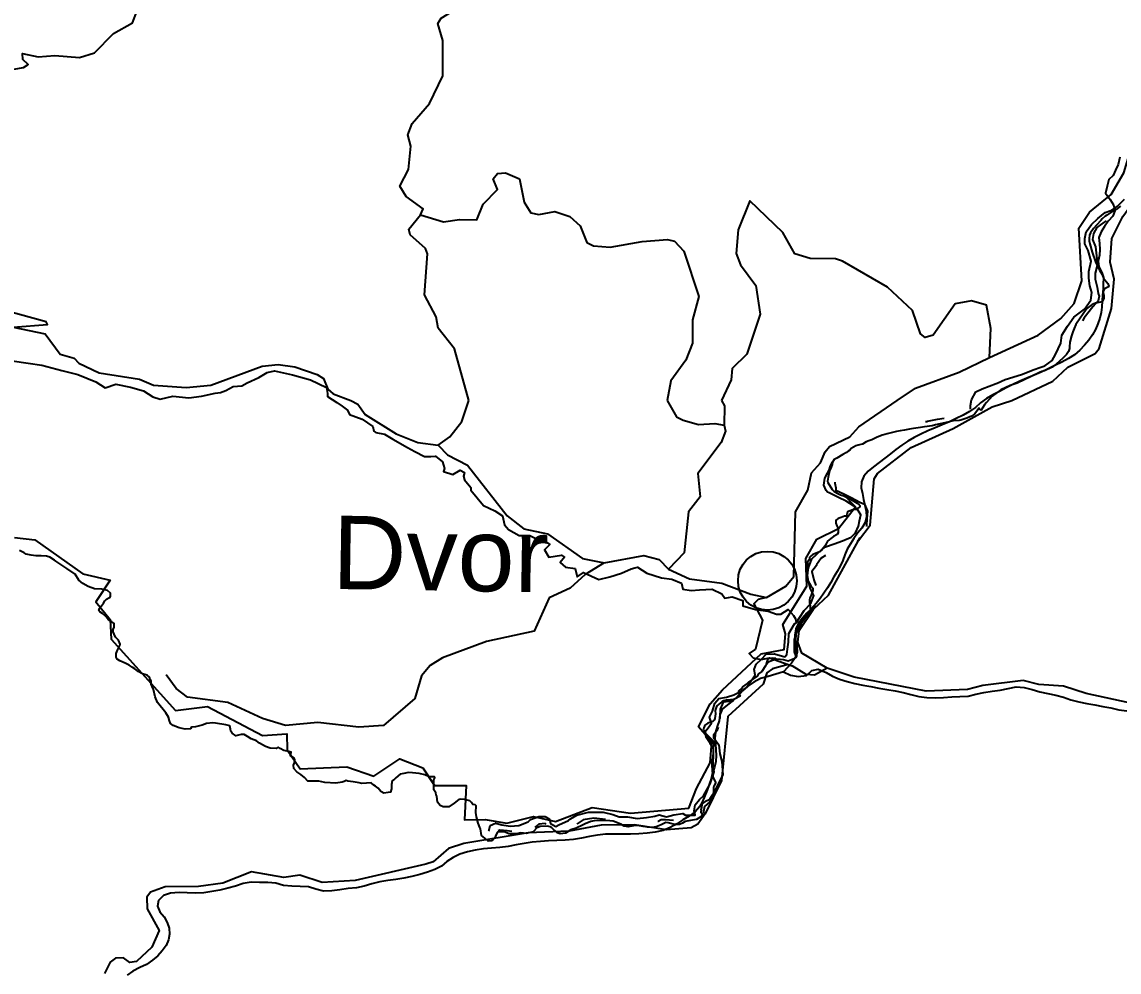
# Model space of a CAD drawing. Header units: metres. Extents: x 13.21 to 19.52, y 42.14 to 46.62.
# Drawn here: x 16.1456 to 16.4814, y 44.9561 to 45.2469 of the extents above; entities that cross this region are included whole.
import ezdxf

# ---------------------------------------------------------------- set-up
doc = ezdxf.new("R2010")
doc.units = ezdxf.units.M
doc.header["$MEASUREMENT"] = 0
for name, color, linetype in [('CESTE', 5, 'Continuous'), ('GE_obr', 210, 'Continuous'), ('grad_manji', 1, 'Continuous'), ('hr', 9, 'Continuous'), ('naziv_manji', 1, 'Continuous'), ('PRUGE', 7, 'Continuous'), ('RIJEKE', 4, 'Continuous')]:
    doc.layers.add(name, color=color, linetype=linetype)
doc.styles.get("Standard").update_dxf_attribs({"font": 'arial.ttf'})

msp = doc.modelspace()

# ---------------------------------------------------------------- linework, layer by layer
at = {"layer": 'CESTE'}
msp.add_line((16.38009, 45.05024), (16.38131, 45.0498), dxfattribs=at)
for points in [[(16.26759, 45.18789), (16.26844, 45.18966), (16.26324, 45.19345), (16.26124, 45.1966), (16.26396, 45.20167), (16.26467, 45.20883), (16.26375, 45.21233), (16.26502, 45.21584), (16.27035, 45.22189), (16.27441, 45.23043), (16.27439, 45.24116), (16.2729, 45.24644), (16.27392, 45.24798), (16.28342, 45.25393), (16.28557, 45.25909), (16.28575, 45.28599), (16.2838, 45.29118), (16.28321, 45.30553), (16.2805, 45.32238)], [(16.13601, 45.23119), (16.14608, 45.2329), (16.14751, 45.23382), (16.14587, 45.23542), (16.14574, 45.23721), (16.15059, 45.2362), (16.15568, 45.23664), (16.16323, 45.23597), (16.1678, 45.23739), (16.17359, 45.24329), (16.17949, 45.24657), (16.18081, 45.25002), (16.18085, 45.25659)], [(16.44172, 45.14417), (16.45659, 45.15102), (16.46359, 45.15616), (16.46761, 45.16075), (16.46995, 45.16769), (16.46905, 45.18377), (16.4723, 45.18864), (16.47894, 45.19409), (16.48279, 45.20066), (16.48545, 45.20946), (16.494, 45.21728)], [(16.44853, 45.13107), (16.46108, 45.13695), (16.46574, 45.14122), (16.47403, 45.14544), (16.47527, 45.14694), (16.47908, 45.15923), (16.47992, 45.1682), (16.47867, 45.1734), (16.47921, 45.18058), (16.48254, 45.18736), (16.48949, 45.19697), (16.49232, 45.20755), (16.49477, 45.21078)], [(16.26759, 45.18789), (16.2746, 45.18575), (16.27953, 45.18646), (16.28487, 45.18627), (16.28677, 45.19109), (16.29114, 45.19556), (16.28981, 45.19888), (16.29116, 45.20051), (16.29361, 45.20074), (16.29787, 45.19882), (16.29931, 45.19172), (16.30138, 45.18846), (16.30384, 45.18795), (16.30872, 45.18887), (16.31331, 45.18736), (16.31648, 45.18453), (16.31851, 45.17939), (16.32056, 45.17838), (16.32562, 45.17797), (16.33546, 45.17972), (16.34316, 45.18035), (16.34534, 45.1798), (16.34822, 45.17672), (16.35277, 45.16281), (16.35085, 45.15574), (16.35085, 45.14861), (16.34881, 45.1434), (16.34421, 45.13706), (16.34305, 45.13107)], [(16.44172, 45.14417), (16.44217, 45.1531), (16.44081, 45.16019), (16.43623, 45.16153), (16.4312, 45.16062), (16.42453, 45.15099), (16.42202, 45.15026), (16.42061, 45.15145), (16.4182, 45.15853), (16.41055, 45.16573), (16.39669, 45.17364), (16.39456, 45.17439), (16.38685, 45.17448), (16.3822, 45.17588), (16.37844, 45.18245), (16.3684, 45.1921), (16.36478, 45.18321), (16.36422, 45.17605), (16.36549, 45.17258), (16.37024, 45.16626), (16.37154, 45.15745), (16.36744, 45.14521), (16.36298, 45.14085), (16.36271, 45.13733), (16.3597, 45.13107)], [(16.28238, 45.13101), (16.27796, 45.14686), (16.27304, 45.15315), (16.27239, 45.15666), (16.26885, 45.16339), (16.26969, 45.1759), (16.26911, 45.17759), (16.26447, 45.18175), (16.26407, 45.18349), (16.26759, 45.18789)], [(16.14291, 45.15349), (16.15341, 45.15427), (16.153, 45.15509), (16.14076, 45.15851)], [(16.14291, 45.15349), (16.1527, 45.15144), (16.15727, 45.14524), (16.16158, 45.14402), (16.16298, 45.14244), (16.1692, 45.13951), (16.18158, 45.13761), (16.18592, 45.13572), (16.19584, 45.13496), (16.20338, 45.13573), (16.21909, 45.14149), (16.22407, 45.14201), (16.22909, 45.14135), (16.23594, 45.13898), (16.23792, 45.1378), (16.23928, 45.13445), (16.24086, 45.13308), (16.24631, 45.131)], [(16.41348, 45.13108), (16.41904, 45.13476), (16.43249, 45.13975), (16.44172, 45.14417)], [(16.24631, 45.131), (16.24838, 45.12991), (16.25062, 45.12675), (16.26019, 45.12085), (16.26675, 45.11815), (16.27301, 45.11735)], [(16.27301, 45.11735), (16.27655, 45.11992), (16.28028, 45.12463), (16.28238, 45.13101)], [(16.34305, 45.13107), (16.34592, 45.12607), (16.34799, 45.12504), (16.35271, 45.12368), (16.35771, 45.12401), (16.36051, 45.12347)], [(16.3597, 45.13107), (16.36058, 45.12935), (16.36051, 45.12347)], [(16.37348, 45.07074), (16.37935, 45.07418), (16.38182, 45.0772), (16.38239, 45.09699), (16.38614, 45.1036), (16.38729, 45.10887), (16.39005, 45.11192), (16.39143, 45.11535), (16.39278, 45.11691), (16.39895, 45.11995), (16.40169, 45.12296), (16.41348, 45.13108)], [(16.39208, 45.04913), (16.3843, 45.05373), (16.38308, 45.05712), (16.38351, 45.0607), (16.38782, 45.0672), (16.39241, 45.07149), (16.40162, 45.08821), (16.40525, 45.09291), (16.40647, 45.10708), (16.40749, 45.10874), (16.41773, 45.11668), (16.43061, 45.12243), (16.44253, 45.12913), (16.44853, 45.13107)], [(16.36051, 45.12347), (16.36093, 45.12169), (16.35965, 45.11823), (16.35249, 45.10874), (16.35321, 45.1016), (16.34964, 45.09693), (16.3483, 45.0844), (16.3435, 45.0794)], [(16.27301, 45.11735), (16.27587, 45.11438), (16.28196, 45.11123), (16.29409, 45.09576)], [(16.29409, 45.09576), (16.29919, 45.09175), (16.30648, 45.09027), (16.31714, 45.08268), (16.32377, 45.08136)], [(16.32377, 45.08136), (16.33599, 45.08357), (16.34067, 45.08234), (16.3435, 45.0794)], [(16.32377, 45.08136), (16.318, 45.07783), (16.3134, 45.07356), (16.307, 45.07068), (16.30233, 45.06045), (16.28781, 45.05727), (16.27434, 45.05224), (16.27051, 45.0499), (16.26787, 45.04682), (16.2659, 45.0398), (16.2563, 45.03156), (16.24872, 45.03106), (16.2362, 45.03245), (16.22623, 45.03159), (16.21919, 45.0337), (16.20859, 45.03859), (16.19625, 45.04028), (16.19277, 45.04285), (16.18971, 45.04707)], [(16.3435, 45.0794), (16.34989, 45.07648), (16.35978, 45.07516), (16.36868, 45.07177), (16.37348, 45.07074)], [(16.37348, 45.07074), (16.37093, 45.07015), (16.36965, 45.06886), (16.37225, 45.06382), (16.37016, 45.05497), (16.36817, 45.05363), (16.36936, 45.05233), (16.3718, 45.05176), (16.37435, 45.05229), (16.38009, 45.05024)], [(16.38009, 45.05024), (16.37533, 45.04894), (16.37357, 45.0477), (16.37245, 45.04425), (16.36162, 45.03437), (16.35975, 45.01476), (16.35473, 45.00459), (16.35242, 45.00137), (16.35041, 45.00029), (16.34288, 44.99965), (16.33304, 45.00117), (16.32288, 45.00109), (16.31308, 44.99926), (16.3005, 44.99871), (16.28082, 44.99547), (16.27614, 44.99399), (16.27142, 44.98986), (16.26921, 44.9891), (16.24755, 44.98416), (16.23746, 44.98354), (16.23063, 44.98582), (16.22572, 44.98511), (16.21587, 44.98675), (16.20709, 44.9833), (16.1996, 44.98236), (16.18948, 44.98224), (16.18493, 44.98059), (16.18381, 44.97906), (16.18395, 44.97543), (16.18765, 44.96884), (16.18534, 44.96372), (16.18063, 44.95932), (16.17862, 44.95907), (16.17671, 44.96051), (16.17429, 44.96041), (16.17261, 44.95914), (16.17087, 44.95567)], [(16.39208, 45.04913), (16.38815, 45.04698), (16.38559, 45.0472), (16.38131, 45.0498)], [(16.49348, 45.03859), (16.48589, 45.03816), (16.47134, 45.04134), (16.46442, 45.04359), (16.45685, 45.04412), (16.45207, 45.04535), (16.43968, 45.04383), (16.43496, 45.04258), (16.42231, 45.04204), (16.4003, 45.04633), (16.39208, 45.04913)]]:
    msp.add_lwpolyline(points, dxfattribs=at)
at = {"layer": 'GE_obr'}
msp.add_lwpolyline([(16.14332, 45.08906), (16.14954, 45.08836), (16.16427, 45.078), (16.17263, 45.07601), (16.16822, 45.06938), (16.17257, 45.064), (16.17295, 45.05799), (16.19263, 45.03621), (16.20241, 45.03737), (16.21923, 45.02855), (16.22667, 45.02901), (16.22679, 45.02417), (16.2308, 45.01836), (16.24507, 45.0189), (16.25334, 45.0161), (16.26122, 45.02136), (16.26835, 45.01861), (16.27185, 45.01322), (16.28153, 45.01317), (16.28108, 45.00272), (16.28734, 45.00282), (16.29406, 45.0017), (16.3022, 45.00373), (16.30889, 45.0022), (16.32011, 45.0065), (16.33189, 45.00473), (16.34972, 45.00632), (16.35202, 45.01227), (16.35619, 45.02012), (16.35679, 45.02652), (16.35267, 45.03114), (16.35619, 45.03821), (16.36001, 45.04245), (16.37188, 45.05355), (16.37884, 45.05483), (16.3793, 45.05963), (16.37843, 45.06249), (16.38582, 45.07421), (16.38549, 45.08268), (16.3889, 45.08855), (16.39549, 45.09186), (16.40069, 45.09846), (16.39706, 45.10225)], dxfattribs=at)
at = {"layer": 'grad_manji'}
msp.add_circle((16.37374, 45.07589), 0.00898, dxfattribs=at)
at = {"layer": 'hr'}
msp.add_lwpolyline([(16.48186, 45.19047), (16.48047, 45.1895), (16.47951, 45.18901), (16.4776, 45.18778), (16.47713, 45.18744), (16.47621, 45.18659), (16.4758, 45.18609), (16.47444, 45.18466), (16.4736, 45.18362), (16.47265, 45.18229), (16.4723, 45.18161), (16.4722, 45.18063), (16.47224, 45.17989), (16.47243, 45.17897), (16.47316, 45.17639), (16.47417, 45.17344), (16.47543, 45.17091), (16.47625, 45.16957), (16.47665, 45.16842), (16.4779, 45.16681), (16.47823, 45.16605), (16.4781, 45.16577), (16.47693, 45.16519), (16.47656, 45.16449), (16.47655, 45.16404), (16.47674, 45.16319), (16.4767, 45.16225), (16.47617, 45.16125), (16.47418, 45.16084), (16.47317, 45.16046), (16.47155, 45.15916), (16.47001, 45.15692), (16.46969, 45.1565), (16.46813, 45.15428), (16.46765, 45.15306), (16.46728, 45.152), (16.4668, 45.15083), (16.46629, 45.14893), (16.46624, 45.14747), (16.46618, 45.14696), (16.46588, 45.14607), (16.46529, 45.14506), (16.46419, 45.14395), (16.46215, 45.1422), (16.46093, 45.14124), (16.45856, 45.14012), (16.45773, 45.13993), (16.45702, 45.13964), (16.45445, 45.13839), (16.45017, 45.13638), (16.44804, 45.13567), (16.44518, 45.13428), (16.44256, 45.13235), (16.44077, 45.13047), (16.44016, 45.12971), (16.43914, 45.12811), (16.43877, 45.12831), (16.43842, 45.12869), (16.43817, 45.12816), (16.4371, 45.1268), (16.43622, 45.12626), (16.43478, 45.12559), (16.43295, 45.12503), (16.43242, 45.12491), (16.43061, 45.12479), (16.42894, 45.1244), (16.42519, 45.12363), (16.42423, 45.12331), (16.42186, 45.12299), (16.42056, 45.12276), (16.41846, 45.12249), (16.41722, 45.12224), (16.41572, 45.12198), (16.41434, 45.12179), (16.41328, 45.12151), (16.41209, 45.12129), (16.4104, 45.12083), (16.40967, 45.12059), (16.40893, 45.12042), (16.40714, 45.11968), (16.40569, 45.119), (16.40475, 45.11872), (16.40396, 45.11839), (16.40282, 45.11771), (16.4024, 45.11754), (16.40157, 45.11735), (16.40085, 45.11712), (16.40014, 45.11679), (16.3994, 45.1163), (16.39898, 45.11588), (16.39851, 45.1155), (16.39793, 45.11513), (16.39681, 45.1145), (16.39505, 45.11343), (16.39421, 45.11295), (16.39371, 45.11221), (16.39354, 45.11144), (16.39326, 45.11067), (16.39274, 45.10956), (16.39231, 45.10753), (16.39212, 45.10634), (16.39228, 45.10598), (16.39353, 45.10381), (16.39411, 45.10327), (16.39512, 45.10269), (16.39615, 45.10216), (16.39714, 45.10188), (16.39919, 45.10084), (16.40125, 45.09962), (16.4018, 45.09912), (16.40204, 45.09895), (16.402, 45.09846), (16.40138, 45.09795), (16.40077, 45.09767), (16.39992, 45.09753), (16.39875, 45.09721), (16.39829, 45.09701), (16.39809, 45.09605), (16.39789, 45.09567), (16.3974, 45.09563), (16.39634, 45.09521), (16.39545, 45.0949), (16.39488, 45.09447), (16.39473, 45.09416), (16.39474, 45.09352), (16.39502, 45.09269), (16.3954, 45.09185), (16.39546, 45.09121), (16.39543, 45.09054), (16.39506, 45.09006), (16.39401, 45.08941), (16.39321, 45.08882), (16.39211, 45.08795), (16.39175, 45.08713), (16.39131, 45.08647), (16.39047, 45.08539), (16.38969, 45.08477), (16.38768, 45.08393), (16.38711, 45.0835), (16.38665, 45.08296), (16.38653, 45.08221), (16.38646, 45.08213), (16.38603, 45.08152), (16.38601, 45.08065), (16.38588, 45.07945), (16.38601, 45.07844), (16.3859, 45.07724), (16.38599, 45.07615), (16.3872, 45.07413), (16.38761, 45.07359), (16.38764, 45.07289), (16.38718, 45.07148), (16.38678, 45.07067), (16.3866, 45.07004), (16.38664, 45.06917), (16.38686, 45.0682), (16.38682, 45.06747), (16.38672, 45.0665), (16.38646, 45.06602), (16.38542, 45.06477), (16.38452, 45.06413), (16.38424, 45.06384), (16.38383, 45.06327), (16.38338, 45.06237), (16.38283, 45.06119), (16.38247, 45.06001), (16.38235, 45.05698), (16.38249, 45.05502), (16.38268, 45.05349), (16.38263, 45.0528), (16.38236, 45.05225), (16.38211, 45.05211), (16.38008, 45.0513), (16.37866, 45.05167), (16.37662, 45.05183), (16.37534, 45.0515), (16.37432, 45.05107), (16.3741, 45.05092), (16.3739, 45.05077), (16.37314, 45.04982), (16.37209, 45.04807), (16.37103, 45.04738), (16.37066, 45.0467), (16.36797, 45.04484), (16.36755, 45.04446), (16.36611, 45.04339), (16.36595, 45.04302), (16.36493, 45.04211), (16.36496, 45.04162), (16.36543, 45.04059), (16.36393, 45.0397), (16.36334, 45.03957), (16.36157, 45.03935), (16.36114, 45.03932), (16.36028, 45.03916), (16.35981, 45.03885), (16.35833, 45.03756), (16.35803, 45.03712), (16.35777, 45.03621), (16.35788, 45.03516), (16.3578, 45.0344), (16.35764, 45.03376), (16.35743, 45.03323), (16.35703, 45.03284), (16.3555, 45.03226), (16.35481, 45.03183), (16.35455, 45.03142), (16.3543, 45.0309), (16.35425, 45.03045), (16.35428, 45.03008), (16.35481, 45.0292), (16.3573, 45.02683), (16.35718, 45.02329), (16.35706, 45.02201), (16.35677, 45.02054), (16.3568, 45.01929), (16.35696, 45.01649), (16.35719, 45.01555), (16.35788, 45.01426), (16.35788, 45.01395), (16.35738, 45.01306), (16.35727, 45.01256), (16.35722, 45.01188), (16.35729, 45.01138), (16.35714, 45.01077), (16.35697, 45.01034), (16.35611, 45.0091), (16.35551, 45.00858), (16.35491, 45.00838), (16.35458, 45.00819), (16.35368, 45.00741), (16.35358, 45.00651), (16.35336, 45.00579), (16.3535, 45.00553), (16.35343, 45.00501), (16.35399, 45.00432), (16.35336, 45.00358), (16.35203, 45.00281), (16.35019, 45.00253), (16.34854, 45.00216), (16.34775, 45.00171), (16.34683, 45.00124), (16.34572, 45.00116), (16.34339, 45.0018), (16.34272, 45.00193), (16.34128, 45.00123), (16.33968, 45.00059), (16.33849, 45.00039), (16.33704, 45.00047), (16.3357, 45.00072), (16.33415, 45.00095), (16.33273, 45.00089), (16.33118, 45.0006), (16.32991, 45.00082), (16.32888, 45.00143), (16.32652, 45.00232), (16.32555, 45.00245), (16.32333, 45.00247), (16.32075, 45.00238), (16.31967, 45.00223), (16.31796, 45.00147), (16.31677, 45.00084), (16.31566, 45.00037), (16.31525, 45.00018), (16.3136, 44.99969), (16.3128, 44.99919), (16.31197, 44.9986), (16.31036, 44.9984), (16.30945, 44.99869), (16.30779, 45.00026), (16.3076, 45.00036), (16.30746, 45.00046), (16.30728, 45.00059), (16.30643, 45.00079), (16.30425, 45.0007), (16.30345, 45.00036), (16.30332, 45.00032), (16.30207, 44.99904), (16.2999, 44.99858), (16.2983, 44.99872), (16.2969, 44.99845), (16.29594, 44.99838), (16.29459, 44.99838), (16.29352, 44.99891), (16.29196, 44.99907), (16.29116, 44.99891), (16.29079, 44.99826), (16.29035, 44.99722), (16.2897, 44.9966), (16.28928, 44.99632), (16.28834, 44.99615), (16.28726, 44.9971), (16.28623, 44.99792), (16.28596, 44.99993), (16.28579, 45.00037), (16.28528, 45.00166), (16.28474, 45.00365), (16.2845, 45.00499), (16.28467, 45.00695), (16.28432, 45.00728), (16.28356, 45.00743), (16.28318, 45.00806), (16.28266, 45.00851), (16.28104, 45.00891), (16.27997, 45.00905), (16.27931, 45.00892), (16.27789, 45.00782), (16.27622, 45.00674), (16.27449, 45.00665), (16.27361, 45.00705), (16.27284, 45.00814), (16.27258, 45.00994), (16.2724, 45.0104), (16.27224, 45.01101), (16.27169, 45.01186), (16.27164, 45.01435), (16.27171, 45.01493), (16.272, 45.01558), (16.27187, 45.0159), (16.27029, 45.01589), (16.26888, 45.01644), (16.2672, 45.01689), (16.26512, 45.01714), (16.26395, 45.01715), (16.26252, 45.01688), (16.2614, 45.0167), (16.26009, 45.01559), (16.25966, 45.01511), (16.25895, 45.01464), (16.25875, 45.01357), (16.25867, 45.01224), (16.25842, 45.01121), (16.25768, 45.01104), (16.25638, 45.01089), (16.25545, 45.01138), (16.25461, 45.0124), (16.25384, 45.01304), (16.25332, 45.01329), (16.25253, 45.01406), (16.24961, 45.01381), (16.24884, 45.01399), (16.24697, 45.01434), (16.24537, 45.01456), (16.24484, 45.0147), (16.24422, 45.01442), (16.24358, 45.01421), (16.24168, 45.01396), (16.23831, 45.01417), (16.23645, 45.01454), (16.23442, 45.01458), (16.2331, 45.01455), (16.23211, 45.01568), (16.23101, 45.01659), (16.22974, 45.01741), (16.22884, 45.01845), (16.22871, 45.01946), (16.22901, 45.02015), (16.22912, 45.02109), (16.22889, 45.02163), (16.22782, 45.02225), (16.22798, 45.02338), (16.22725, 45.02364), (16.22576, 45.02396), (16.22468, 45.02451), (16.22408, 45.02491), (16.22342, 45.02451), (16.22156, 45.02463), (16.22011, 45.02512), (16.21835, 45.02622), (16.21741, 45.02687), (16.21572, 45.02751), (16.21462, 45.02821), (16.21359, 45.02883), (16.21273, 45.02882), (16.21108, 45.02845), (16.20991, 45.02925), (16.20956, 45.02981), (16.20941, 45.03043), (16.20921, 45.03148), (16.20805, 45.03179), (16.20489, 45.03232), (16.204, 45.0324), (16.20214, 45.03217), (16.20082, 45.03163), (16.1987, 45.03119), (16.19746, 45.03106), (16.19717, 45.03056), (16.1956, 45.03045), (16.19378, 45.03087), (16.19187, 45.0316), (16.19112, 45.0322), (16.19081, 45.03296), (16.1905, 45.0341), (16.18964, 45.03542), (16.1871, 45.03863), (16.18637, 45.04038), (16.18583, 45.04259), (16.18545, 45.0435), (16.1852, 45.04418), (16.18516, 45.04512), (16.18481, 45.04567), (16.18461, 45.04633), (16.18394, 45.04698), (16.18253, 45.04737), (16.18118, 45.04806), (16.18014, 45.04887), (16.17931, 45.04948), (16.17839, 45.05003), (16.17719, 45.05064), (16.17559, 45.05136), (16.17474, 45.0519), (16.17444, 45.05246), (16.17449, 45.05362), (16.17484, 45.0546), (16.17562, 45.05611), (16.17571, 45.05649), (16.17515, 45.05768), (16.17427, 45.05862), (16.17381, 45.0595), (16.17353, 45.06027), (16.17351, 45.06092), (16.17383, 45.06162), (16.17389, 45.06276), (16.17314, 45.06328), (16.17212, 45.06389), (16.17144, 45.06483), (16.17028, 45.0659), (16.16946, 45.06635), (16.16915, 45.0668), (16.16934, 45.06735), (16.16993, 45.06822), (16.17058, 45.06901), (16.17099, 45.06976), (16.17146, 45.07023), (16.17221, 45.07069), (16.17261, 45.07089), (16.1727, 45.0712), (16.17274, 45.07132), (16.17274, 45.07209), (16.1718, 45.07285), (16.17007, 45.07333), (16.16785, 45.07344), (16.16586, 45.07409), (16.16424, 45.07508), (16.16303, 45.07607), (16.16191, 45.07784), (16.15939, 45.0796), (16.15596, 45.08184), (16.15563, 45.08215), (16.15415, 45.0831), (16.15314, 45.08336), (16.15154, 45.0835), (16.1499, 45.08351), (16.14839, 45.08369), (16.14687, 45.08405), (16.14625, 45.08443), (16.14487, 45.08518)], dxfattribs=at)
at = {"layer": 'PRUGE'}
for points in [[(16.4816, 45.20545), (16.48109, 45.20329), (16.48033, 45.2015), (16.47956, 45.19988), (16.47829, 45.19863), (16.47778, 45.19665), (16.47727, 45.19449), (16.47864, 45.19255), (16.47972, 45.19089), (16.48012, 45.18908), (16.47945, 45.18742), (16.47804, 45.18587), (16.47691, 45.18426), (16.47589, 45.1826), (16.47518, 45.18089), (16.47539, 45.1791), (16.47552, 45.17729), (16.47542, 45.1755), (16.47498, 45.17371), (16.47523, 45.17196), (16.47612, 45.17025), (16.47666, 45.16867), (16.47655, 45.16667), (16.47655, 45.16522), (16.47632, 45.1633), (16.47621, 45.16155), (16.4761, 45.15963), (16.47587, 45.15794), (16.47552, 45.15618), (16.47491, 45.15449), (16.47416, 45.15276), (16.47324, 45.15109), (16.47208, 45.14949), (16.47078, 45.14795), (16.46935, 45.14645), (16.46777, 45.14505), (16.46587, 45.14386), (16.46383, 45.14278), (16.46172, 45.14177), (16.45966, 45.14073), (16.45754, 45.13972), (16.45538, 45.13878), (16.45316, 45.1379), (16.45099, 45.13697), (16.44887, 45.13596), (16.44684, 45.13489), (16.4448, 45.13382), (16.44277, 45.13274), (16.44077, 45.13163), (16.43902, 45.13032), (16.43743, 45.12892), (16.43563, 45.12765), (16.43364, 45.12654), (16.43152, 45.12553), (16.42944, 45.1245), (16.42728, 45.12356), (16.42507, 45.12266), (16.42286, 45.12177), (16.42074, 45.12078), (16.41871, 45.1197), (16.41675, 45.11856), (16.41487, 45.11735), (16.41307, 45.11607), (16.4114, 45.11472), (16.4097, 45.11339), (16.40798, 45.11206), (16.40623, 45.11076), (16.4046, 45.10936), (16.40326, 45.10785), (16.40252, 45.10611), (16.40245, 45.10434), (16.40285, 45.10255), (16.40317, 45.10076), (16.4036, 45.09899), (16.40403, 45.09721), (16.40413, 45.09541), (16.40363, 45.09366), (16.40263, 45.092), (16.40137, 45.09043), (16.40019, 45.08884), (16.39914, 45.0872), (16.39821, 45.08553), (16.39746, 45.08381), (16.39681, 45.08207), (16.39601, 45.08037), (16.39511, 45.07869), (16.39412, 45.07703), (16.39314, 45.07537), (16.39213, 45.07372), (16.39106, 45.07208), (16.38993, 45.07048), (16.38868, 45.06892), (16.38732, 45.06739), (16.38586, 45.06592), (16.38446, 45.06442), (16.38325, 45.06285), (16.38243, 45.06113), (16.38211, 45.05936), (16.38225, 45.05756), (16.38276, 45.05579), (16.38288, 45.05398), (16.3823, 45.05224), (16.38109, 45.05068), (16.37864, 45.04802)], [(16.37864, 45.04802), (16.37635, 45.04724), (16.37397, 45.04662), (16.3716, 45.04598), (16.36961, 45.04487), (16.3678, 45.0436), (16.36618, 45.04221), (16.36486, 45.04068), (16.36328, 45.03927), (16.36158, 45.03794), (16.35995, 45.03653), (16.35922, 45.03487), (16.35897, 45.03305), (16.35835, 45.0313), (16.35785, 45.02954), (16.35763, 45.02775), (16.35786, 45.02596), (16.35801, 45.02416), (16.35807, 45.02237), (16.35798, 45.02056), (16.35754, 45.0188), (16.35697, 45.01705), (16.35651, 45.01528), (16.35593, 45.01352), (16.35528, 45.01179), (16.35456, 45.01006), (16.35386, 45.00833), (16.35295, 45.00666), (16.3516, 45.00512), (16.34982, 45.00386), (16.34786, 45.00272), (16.346, 45.00148), (16.34403, 45.00033), (16.34187, 44.99942), (16.33942, 44.99895), (16.33692, 44.99863), (16.33439, 44.99843), (16.33186, 44.99829), (16.32932, 44.9983), (16.32679, 44.99834), (16.32425, 44.99832), (16.32425, 44.99832), (16.32175, 44.99806), (16.31928, 44.99763), (16.31685, 44.9971), (16.31437, 44.99672), (16.31186, 44.99647), (16.30932, 44.99639), (16.30679, 44.99628), (16.30427, 44.99612), (16.30175, 44.99588), (16.29927, 44.99551), (16.29683, 44.99505), (16.29439, 44.99455), (16.29189, 44.99425), (16.28936, 44.99404), (16.28684, 44.99382), (16.28437, 44.99343), (16.28196, 44.99287), (16.27961, 44.99216), (16.27754, 44.99114), (16.27568, 44.98991), (16.27397, 44.98858), (16.27195, 44.9875), (16.26971, 44.98665), (16.26734, 44.986), (16.26495, 44.9854), (16.26252, 44.98489), (16.26005, 44.98448), (16.25756, 44.98413), (16.2551, 44.98371), (16.25273, 44.98308), (16.25037, 44.9824), (16.24796, 44.98187), (16.24543, 44.98168), (16.24294, 44.98133), (16.24045, 44.98101), (16.23789, 44.98085), (16.23558, 44.98148), (16.23328, 44.98221), (16.23073, 44.98231), (16.22818, 44.98237), (16.2257, 44.98265), (16.22333, 44.98334), (16.22084, 44.98351), (16.21829, 44.98351), (16.21575, 44.98365), (16.21575, 44.98365), (16.21333, 44.98318), (16.21098, 44.98246), (16.20864, 44.98177), (16.20623, 44.98121), (16.20378, 44.98074), (16.20129, 44.9804), (16.19877, 44.98031), (16.19623, 44.98037), (16.19369, 44.98051), (16.19369, 44.98051), (16.19111, 44.98031), (16.18889, 44.97956), (16.1874, 44.97803), (16.18715, 44.97628), (16.18781, 44.97452), (16.18915, 44.97298), (16.19011, 44.97131), (16.19067, 44.96956), (16.19077, 44.96775), (16.19045, 44.96597), (16.18972, 44.96425), (16.18856, 44.96264), (16.1872, 44.96113), (16.18561, 44.95973), (16.18376, 44.95849), (16.18166, 44.95749), (16.1796, 44.95645), (16.17781, 44.95517)], [(16.37864, 45.04802), (16.38081, 45.04701), (16.38322, 45.04656), (16.38574, 45.04687), (16.38737, 45.0484), (16.38933, 45.04881), (16.38933, 45.04881), (16.39171, 45.04784), (16.39366, 45.04668), (16.39578, 45.04572), (16.39815, 45.04505), (16.40054, 45.04444), (16.40298, 45.04393), (16.40544, 45.04349), (16.40788, 45.04299), (16.41034, 45.04255), (16.41281, 45.04214), (16.41526, 45.04166), (16.41766, 45.04109), (16.42005, 45.04048), (16.42255, 45.04016), (16.42509, 45.04005), (16.42762, 45.04011), (16.43015, 45.04033), (16.43268, 45.04046), (16.43521, 45.04056), (16.43757, 45.0412), (16.43999, 45.04172), (16.4425, 45.04204), (16.445, 45.04237), (16.44744, 45.04289), (16.44985, 45.04343), (16.44985, 45.04343), (16.45235, 45.04316), (16.45477, 45.04259), (16.45712, 45.04191), (16.45957, 45.04142), (16.46199, 45.04086), (16.46435, 45.04021), (16.46666, 45.03945), (16.46902, 45.03881), (16.47147, 45.03832), (16.47393, 45.03788), (16.47639, 45.03743), (16.47883, 45.03694), (16.48127, 45.03641), (16.48376, 45.03611)]]:
    msp.add_lwpolyline(points, dxfattribs=at)
at = {"layer": 'RIJEKE'}
for points in [[(16.45867, 45.14165), (16.46093, 45.14326), (16.46192, 45.14509), (16.46357, 45.14853), (16.4639, 45.15104), (16.46555, 45.15378), (16.46751, 45.15653), (16.47076, 45.15903), (16.47274, 45.16178), (16.47308, 45.16407), (16.47245, 45.16613), (16.47214, 45.16843), (16.47216, 45.17048), (16.47283, 45.17368), (16.47189, 45.17691), (16.47094, 45.17897), (16.47094, 45.18057), (16.47129, 45.18264), (16.47293, 45.18492), (16.47488, 45.18674), (16.47716, 45.18857), (16.47912, 45.18925), (16.48089, 45.19048), (16.48305, 45.19266)], [(16.47743, 45.18601), (16.47683, 45.18559), (16.47454, 45.18399), (16.47356, 45.18216), (16.47321, 45.18034), (16.47416, 45.17804), (16.47447, 45.17529), (16.47478, 45.17277), (16.47411, 45.17002), (16.47408, 45.16819), (16.47471, 45.16567), (16.47502, 45.16382), (16.47533, 45.16292), (16.47501, 45.16154), (16.47337, 45.15971), (16.47075, 45.15629), (16.47023, 45.15544)], [(16.14265, 45.14318), (16.1475, 45.14248), (16.15172, 45.1418), (16.15786, 45.14018), (16.16271, 45.13903), (16.1682, 45.13673), (16.17111, 45.13489), (16.17435, 45.13603), (16.17435, 45.13603), (16.17889, 45.13511), (16.18277, 45.13396), (16.18568, 45.13212), (16.18794, 45.13143), (16.19183, 45.13234), (16.19183, 45.13234), (16.19669, 45.13187), (16.20057, 45.13233), (16.20478, 45.13324), (16.20641, 45.13346), (16.20802, 45.13414), (16.21029, 45.13528), (16.21291, 45.13553), (16.21451, 45.13642), (16.21807, 45.13802), (16.22067, 45.13962), (16.22294, 45.14007), (16.22294, 45.14007), (16.22844, 45.13892), (16.23393, 45.13731), (16.23878, 45.13501), (16.23911, 45.13316), (16.23909, 45.13226), (16.242, 45.13041), (16.24361, 45.12927), (16.24523, 45.12811), (16.24587, 45.12674), (16.24974, 45.12535), (16.25297, 45.12305), (16.2533, 45.12168), (16.25395, 45.12122), (16.25653, 45.12075), (16.2591, 45.11915), (16.26362, 45.11661), (16.26589, 45.11547), (16.26878, 45.11386), (16.27073, 45.11386), (16.27223, 45.11396), (16.27223, 45.11396), (16.27428, 45.11224), (16.27493, 45.11018), (16.2746, 45.10926), (16.2775, 45.10834), (16.27978, 45.10971), (16.27978, 45.10971), (16.28107, 45.10901), (16.28074, 45.10786), (16.28105, 45.10672), (16.28299, 45.10443), (16.28297, 45.10361), (16.28491, 45.10121), (16.28684, 45.09892), (16.29039, 45.0973), (16.29264, 45.09569), (16.29331, 45.09297), (16.29456, 45.09156), (16.29779, 45.08972), (16.30103, 45.08972), (16.30103, 45.08972), (16.30329, 45.08857), (16.30587, 45.08787), (16.30716, 45.08694), (16.30554, 45.08535), (16.30682, 45.08306), (16.3107, 45.08373), (16.3107, 45.08373), (16.31167, 45.08305), (16.31036, 45.08144), (16.31197, 45.08006), (16.31488, 45.0796), (16.31551, 45.07707), (16.31746, 45.07844), (16.31746, 45.07844), (16.32214, 45.07626), (16.32555, 45.07705), (16.3291, 45.07818), (16.33203, 45.07955), (16.33316, 45.07982), (16.33396, 45.08), (16.33396, 45.08), (16.33688, 45.07816), (16.34139, 45.07677), (16.34455, 45.07632), (16.34751, 45.07515), (16.34783, 45.07332), (16.35041, 45.07285), (16.35301, 45.07307), (16.35689, 45.07329), (16.35689, 45.07329), (16.35978, 45.07191), (16.36075, 45.07053), (16.36301, 45.07098), (16.36301, 45.07098), (16.36624, 45.06982), (16.36623, 45.06822), (16.37011, 45.06706), (16.37398, 45.06659), (16.37657, 45.06566), (16.37786, 45.06566), (16.38013, 45.06703), (16.38013, 45.06703), (16.38173, 45.06519), (16.38237, 45.06427), (16.38255, 45.06302)], [(16.44406, 45.13638), (16.44655, 45.13742), (16.4515, 45.13894), (16.4554, 45.14054), (16.45712, 45.14113)], [(16.45712, 45.14113), (16.45867, 45.14165)], [(16.44377, 45.13619), (16.44406, 45.13638)], [(16.43593, 45.12842), (16.4359, 45.12954), (16.43623, 45.13122), (16.43755, 45.13373), (16.4395, 45.13464), (16.44377, 45.13619)], [(16.42213, 45.12459), (16.42257, 45.12464), (16.42276, 45.12466)], [(16.42276, 45.12466), (16.42582, 45.1253), (16.42782, 45.12566)], [(16.38255, 45.06302), (16.38371, 45.06477), (16.38499, 45.06682), (16.38701, 45.06894), (16.38792, 45.07136), (16.38696, 45.07342), (16.38634, 45.07572), (16.38603, 45.07754), (16.38636, 45.07984), (16.38735, 45.08258), (16.39028, 45.08532), (16.39157, 45.08624), (16.39417, 45.08714), (16.39676, 45.08805), (16.39936, 45.08919), (16.40067, 45.09056), (16.40164, 45.09262), (16.40198, 45.09422), (16.40231, 45.09605), (16.40137, 45.09766), (16.40007, 45.09881), (16.39782, 45.10019), (16.39555, 45.10135), (16.39266, 45.10273), (16.39218, 45.10296), (16.39174, 45.10351), (16.39106, 45.10513), (16.39133, 45.10725), (16.39214, 45.10878), (16.39269, 45.10975)], [(16.39269, 45.10975), (16.39297, 45.11078), (16.39299, 45.11087), (16.39371, 45.11224)], [(16.39437, 45.10603), (16.39444, 45.10571), (16.39472, 45.10428), (16.39472, 45.10361), (16.39719, 45.10248), (16.39944, 45.10133), (16.40202, 45.09995), (16.40352, 45.0993), (16.40434, 45.09719), (16.4042, 45.09489), (16.40408, 45.09265)], [(16.40408, 45.09265), (16.40396, 45.09243)], [(16.40174, 45.08854), (16.40119, 45.08798)], [(16.40202, 45.08897), (16.40174, 45.08854)], [(16.39158, 45.08364), (16.39025, 45.0828), (16.38879, 45.08074)], [(16.38874, 45.08051), (16.38732, 45.07869), (16.38795, 45.07616), (16.38861, 45.07442)], [(16.38879, 45.08074), (16.38874, 45.08051)], [(16.38852, 45.06808), (16.38819, 45.0678), (16.38638, 45.06575), (16.38414, 45.06265), (16.38264, 45.06023), (16.3819, 45.05788), (16.38191, 45.05417), (16.38235, 45.05302)], [(16.28844, 44.99936), (16.28862, 44.99961), (16.28894, 45.00098), (16.29056, 45.00167), (16.29056, 45.00167), (16.2925, 45.00121), (16.29508, 45.00075), (16.29765, 45.00097), (16.30057, 45.0021), (16.30123, 45.00279), (16.30381, 45.00371), (16.30575, 45.0037), (16.30575, 45.0037), (16.30703, 45.00301), (16.30734, 45.00163), (16.30896, 45.0007), (16.30993, 45.00117), (16.31284, 45.00253), (16.3135, 45.00298), (16.31544, 45.00414), (16.31899, 45.00503), (16.32353, 45.00503), (16.32353, 45.00503), (16.32643, 45.00434), (16.32836, 45.00363), (16.33094, 45.00363), (16.33094, 45.00363), (16.33385, 45.00317), (16.33676, 45.00338), (16.33933, 45.00384), (16.34063, 45.00429), (16.34063, 45.00429), (16.3429, 45.00359), (16.34515, 45.00427), (16.34783, 45.00461), (16.34783, 45.00461), (16.34871, 45.00411), (16.35162, 45.00411), (16.35132, 45.00548), (16.35164, 45.00731), (16.35294, 45.00891), (16.35423, 45.01005), (16.35522, 45.01188), (16.3562, 45.01372), (16.35684, 45.01555), (16.35751, 45.01737), (16.3572, 45.01968), (16.35722, 45.02288), (16.35725, 45.02447), (16.35627, 45.02609), (16.355, 45.02792), (16.35469, 45.02975), (16.35565, 45.03091), (16.35664, 45.03227), (16.356, 45.03411), (16.35698, 45.03594), (16.35765, 45.03846), (16.35894, 45.03983), (16.36121, 45.04028), (16.36349, 45.04096), (16.36606, 45.04232), (16.36737, 45.04323), (16.369, 45.04552), (16.36998, 45.04713), (16.36968, 45.04874), (16.37032, 45.05033), (16.37194, 45.05192), (16.37337, 45.0534), (16.37593, 45.05348), (16.37593, 45.05348), (16.37908, 45.05258), (16.37967, 45.05333), (16.37988, 45.05492), (16.3802, 45.05711), (16.38029, 45.05969), (16.38204, 45.06267), (16.38255, 45.06302)], [(16.37636, 45.05209), (16.37529, 45.05219), (16.37529, 45.05219), (16.37465, 45.05211), (16.3739, 45.05196), (16.37336, 45.05045)], [(16.36328, 45.03899), (16.36217, 45.0389), (16.36023, 45.03868), (16.35926, 45.03662), (16.35924, 45.03432), (16.35924, 45.03374)], [(16.3587, 45.03104), (16.35823, 45.02997), (16.35726, 45.0286), (16.35726, 45.02791), (16.35885, 45.02562), (16.35916, 45.02287), (16.3598, 45.02058), (16.36009, 45.01645), (16.35879, 45.01393), (16.35746, 45.01119), (16.35617, 45.00821), (16.35454, 45.00684), (16.35421, 45.00523), (16.35421, 45.00464)], [(16.32418, 45.0028), (16.3206, 45.0032), (16.3206, 45.0032), (16.31738, 45.00275), (16.31553, 45.00146)], [(16.34034, 45.00224), (16.34018, 45.00217)], [(16.34497, 45.00249), (16.34256, 45.00268), (16.34256, 45.00268), (16.34128, 45.00268), (16.34034, 45.00224)], [(16.29554, 44.99919), (16.29411, 44.99938), (16.29184, 44.9996), (16.29184, 44.9996), (16.29141, 44.9993)], [(16.30282, 45.00058), (16.30258, 45.00038)], [(16.30606, 45.00125), (16.30573, 45.00164), (16.30573, 45.00164), (16.30381, 45.00142), (16.30282, 45.00058)], [(16.31553, 45.00146), (16.31541, 45.00136)]]:
    msp.add_lwpolyline(points, dxfattribs=at)

# ---------------------------------------------------------------- texts
at = {"layer": 'naziv_manji', "insert": (16.2408, 45.09583), "char_height": 0.0224579, "width": 0.0823456, "attachment_point": 1, "rotation": 359.1175}
msp.add_mtext('{\\fArial CE|b0|i0|c238|p34;Dvor}          ', dxfattribs=at)

doc.saveas('drawing.dxf')
